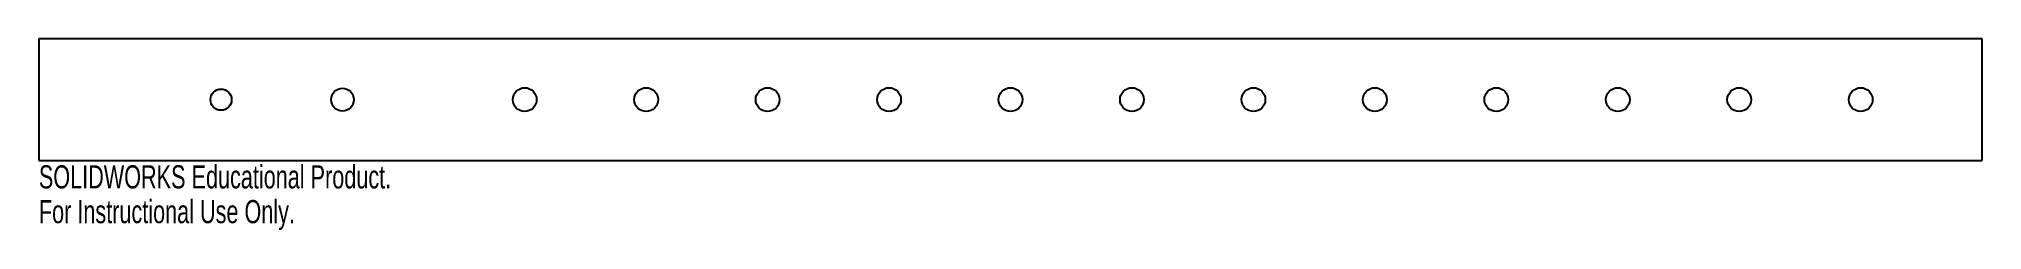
# Model space of a CAD drawing. Header units: inches. Extents: x 0 to 16, y -0.6 to 1.
import ezdxf

# ---------------------------------------------------------------- set-up
doc = ezdxf.new("R2010")
doc.units = ezdxf.units.IN
doc.header["$MEASUREMENT"] = 0
doc.styles.add('SLDTEXTSTYLE0', font='TXT', dxfattribs={"width": 0.7})

msp = doc.modelspace()

# ---------------------------------------------------------------- linework, layer by layer
at = {"color": 7, "linetype": 'Continuous', "lineweight": 25}
for p, q in [((0, 1), (0, 0)), ((16, 1), (0, 1)), ((16, 0), (16, 1)), ((0, 0), (16, 0))]:
    msp.add_line(p, q, dxfattribs=at)
for centre, radius in [((1.5, 0.5), 0.0869), ((2.5, 0.5), 0.0936), ((4, 0.5), 0.098), ((5, 0.5), 0.098), ((6, 0.5), 0.098), ((7, 0.5), 0.098), ((8, 0.5), 0.098), ((9, 0.5), 0.098), ((10, 0.5), 0.098), ((11, 0.5), 0.098), ((12, 0.5), 0.098), ((13, 0.5), 0.098), ((14, 0.5), 0.098), ((15, 0.5), 0.098)]:
    msp.add_circle(centre, radius, dxfattribs=at)

# ---------------------------------------------------------------- texts
at = {"color": 7, "linetype": 'Continuous', "char_height": 0.1903, "attachment_point": 1, "style": 'SLDTEXTSTYLE0'}
for s, insert in [('SOLIDWORKS Educational Product.', (0, -0.04)), ('For Instructional Use Only.', (0, -0.326))]:
    msp.add_mtext(s, dxfattribs=dict(at, insert=insert))

doc.saveas('drawing.dxf')
